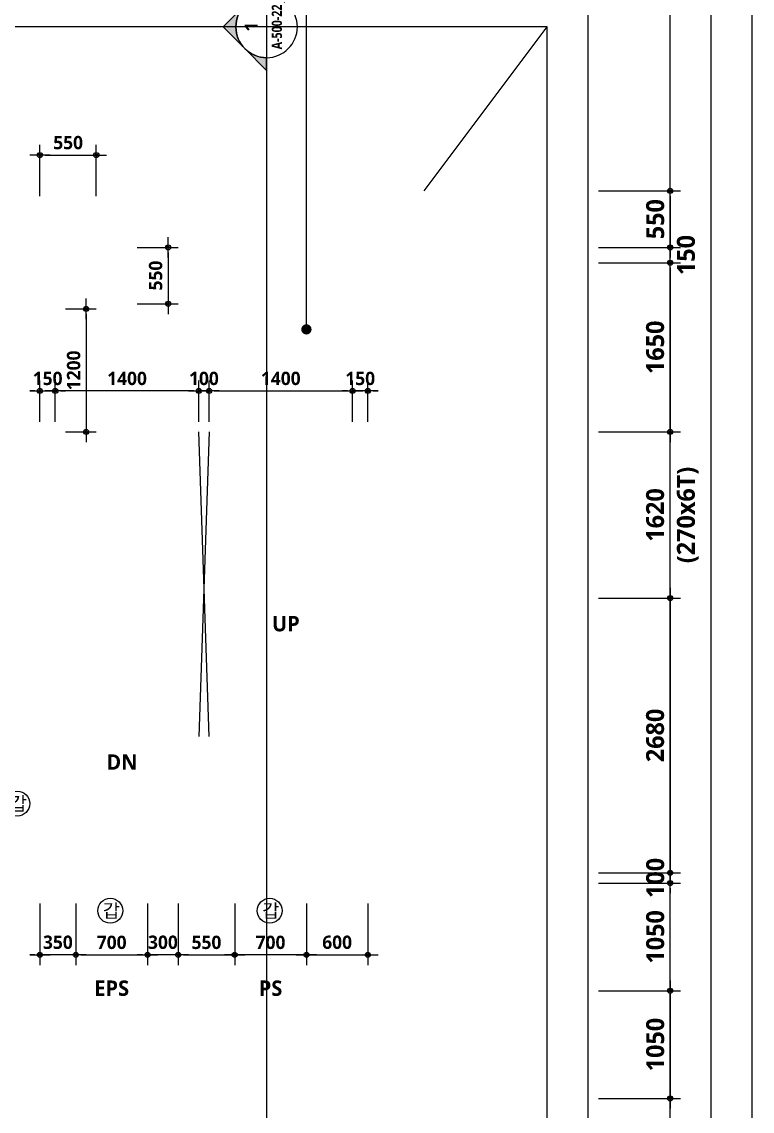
# Model space of a CAD drawing. Header units: millimetres. Extents: x -12482 to 126000, y 0 to 220200.
# Drawn here: x 59923 to 67050, y 71525 to 82150 of the extents above; entities that cross this region are included whole.
import ezdxf
from ezdxf.enums import TextEntityAlignment as Align

# ---------------------------------------------------------------- set-up
doc = ezdxf.new("R2010")
doc.units = ezdxf.units.MM
doc.header["$LTSCALE"] = 60
doc.linetypes.add('CEN', pattern=[62, 60, -1, 0, -1])
doc.layers.get('Defpoints').update_dxf_attribs({"color": 153})
for name, color, linetype in [('A-ANNO-DIM', 4, 'Continuous'), ('A-ANNO-SYMB', 7, 'Continuous'), ('A-ANNO-TEXT1', 7, 'Continuous'), ('A-ANNO-TITL', 7, 'Continuous'), ('A-FLOR-OPEN-BELO', 6, 'CEN'), ('A-ST-AXIS-DIM', 7, 'Continuous'), ('AA-MKXS', 3, 'Continuous'), ('AA-MKXX', 3, 'Continuous')]:
    doc.layers.add(name, color=color, linetype=linetype)
for name, color, linetype, plot in [('Defpoint', 161, 'Continuous', False), ('G(그리드1)', 185, 'Continuous', False), ('G(그리드2)', 235, 'Continuous', False)]:
    doc.layers.add(name, color=color, linetype=linetype, plot=plot)
doc.styles.add('2020음성 1차', font='NanumGothicBold.ttf')
doc.styles.add('SAMOO', font='romans.shx', dxfattribs={"bigfont": 'whgtxt.shx'})
doc.styles.add('SH_진천_나눔', font='')
doc.styles.get('SH_진천_나눔').set_extended_font_data('NanumGothic', bold=True)
doc.dimstyles.new('SHP 50', dxfattribs={"dimscale": 50, "dimtxt": 3.5, "dimasz": 1, "dimexe": 2, "dimexo": 2, "dimgap": 1, "dimtad": 1, "dimdec": 0, "dimzin": 0, "dimdsep": 46, "dimtxsty": 'SH_진천_나눔', "dimblk": 'DIMDOT', "dimcen": 0.09, "dimclrd": 256, "dimclre": 256, "dimclrt": 3, "dimadec": 0, "dimazin": 1, "dimtfac": 1, "dimtdec": 0, "dimtix": 1, "dimtmove": 2, "dimatfit": 0, "dimldrblk": 'DIMDOT', "dimfxl": 1, "dimtolj": 1, "dimtzin": 0, "dimlwd": -1, "dimlwe": -1, "dimarcsym": 0})
doc.dimstyles.new('SHP 50내부', dxfattribs={"dimscale": 50, "dimtxt": 2.6, "dimasz": 1, "dimexe": 2, "dimexo": 2, "dimgap": 1, "dimtad": 1, "dimdec": 0, "dimzin": 0, "dimdsep": 46, "dimtxsty": '2020음성 1차', "dimblk": 'DIMDOT', "dimcen": 0.09, "dimclrd": 256, "dimclre": 256, "dimclrt": 3, "dimadec": 0, "dimazin": 1, "dimtfac": 1, "dimtdec": 0, "dimtix": 1, "dimtmove": 2, "dimatfit": 0, "dimldrblk": 'DIMDOT', "dimfxl": 1, "dimtolj": 1, "dimtzin": 0, "dimlwd": -1, "dimlwe": -1, "dimarcsym": 0})

# ---------------------------------------------------------------- blocks, each defined once
blk = doc.blocks.new('DIMDOT')
at = {"color": 0}
blk.add_line((-2, 0), (2, 0), dxfattribs=at)
for radius in [0.5, 0.25]:
    blk.add_circle((0, 0), radius, dxfattribs=at)
blk = doc.blocks.new('*D18126')
at = {"layer": 'A-ANNO-DIM'}
for p, q in [((61650, 78250), (61650, 78650)), ((61750, 78250), (61750, 78650)), ((61600, 78550), (61550, 78550)), ((61650, 78550), (61750, 78550)), ((61800, 78550), (61850, 78550))]:
    blk.add_line(p, q, dxfattribs=at)
at = {"layer": 'Defpoints', "color": 0}
for p in [(61750, 78550), (61650, 78150), (61750, 78150)]:
    blk.add_point(p, dxfattribs=at)
at = {"layer": 'A-ANNO-DIM', "linetype": 'ByBlock', "xscale": 50, "yscale": 50, "zscale": 50}
blk.add_blockref('DIMDOT', (61650, 78550), dxfattribs=at)
at = {"layer": 'A-ANNO-DIM', "linetype": 'ByBlock', "xscale": 50, "yscale": 50, "zscale": 50, "rotation": 180}
blk.add_blockref('DIMDOT', (61750, 78550), dxfattribs=at)
at = {"layer": 'A-ANNO-DIM', "color": 3, "insert": (61700, 78671), "char_height": 130, "attachment_point": 5, "style": '2020음성 1차'}
blk.add_mtext('\\A1;100', dxfattribs=at)
blk = doc.blocks.new('*D18127')
at = {"layer": 'A-ANNO-DIM'}
for p, q in [((60250, 78250), (60250, 78650)), ((61650, 78250), (61650, 78650)), ((61600, 78550), (60300, 78550))]:
    blk.add_line(p, q, dxfattribs=at)
at = {"layer": 'Defpoints', "color": 0}
for p in [(60250, 78550), (60250, 78150), (61650, 78150)]:
    blk.add_point(p, dxfattribs=at)
at = {"layer": 'A-ANNO-DIM', "linetype": 'ByBlock', "xscale": 50, "yscale": 50, "zscale": 50, "rotation": 180}
blk.add_blockref('DIMDOT', (60250, 78550), dxfattribs=at)
at = {"layer": 'A-ANNO-DIM', "linetype": 'ByBlock', "xscale": 50, "yscale": 50, "zscale": 50}
blk.add_blockref('DIMDOT', (61650, 78550), dxfattribs=at)
at = {"layer": 'A-ANNO-DIM', "color": 3, "insert": (60950, 78671), "char_height": 130, "attachment_point": 5, "style": '2020음성 1차'}
blk.add_mtext('\\A1;1400', dxfattribs=at)
blk = doc.blocks.new('*D18128')
at = {"layer": 'A-ANNO-DIM'}
for p, q in [((60100, 78250), (60100, 78650)), ((60250, 78250), (60250, 78650)), ((60050, 78550), (60000, 78550)), ((60100, 78550), (60250, 78550)), ((60300, 78550), (60350, 78550))]:
    blk.add_line(p, q, dxfattribs=at)
at = {"layer": 'Defpoints', "color": 0}
for p in [(60250, 78550), (60100, 78150), (60250, 78150)]:
    blk.add_point(p, dxfattribs=at)
at = {"layer": 'A-ANNO-DIM', "linetype": 'ByBlock', "xscale": 50, "yscale": 50, "zscale": 50}
blk.add_blockref('DIMDOT', (60100, 78550), dxfattribs=at)
at = {"layer": 'A-ANNO-DIM', "linetype": 'ByBlock', "xscale": 50, "yscale": 50, "zscale": 50, "rotation": 180}
blk.add_blockref('DIMDOT', (60250, 78550), dxfattribs=at)
at = {"layer": 'A-ANNO-DIM', "color": 3, "insert": (60175, 78671), "char_height": 130, "attachment_point": 5, "style": '2020음성 1차'}
blk.add_mtext('\\A1;150', dxfattribs=at)
blk = doc.blocks.new('*D18129')
at = {"layer": 'A-ANNO-DIM'}
for p, q in [((61750, 78250), (61750, 78650)), ((63150, 78250), (63150, 78650)), ((61800, 78550), (63100, 78550))]:
    blk.add_line(p, q, dxfattribs=at)
at = {"layer": 'Defpoints', "color": 0}
for p in [(63150, 78550), (61750, 78150), (63150, 78150)]:
    blk.add_point(p, dxfattribs=at)
at = {"layer": 'A-ANNO-DIM', "linetype": 'ByBlock', "xscale": 50, "yscale": 50, "zscale": 50, "rotation": 180}
blk.add_blockref('DIMDOT', (61750, 78550), dxfattribs=at)
at = {"layer": 'A-ANNO-DIM', "linetype": 'ByBlock', "xscale": 50, "yscale": 50, "zscale": 50}
blk.add_blockref('DIMDOT', (63150, 78550), dxfattribs=at)
at = {"layer": 'A-ANNO-DIM', "color": 3, "insert": (62450, 78671), "char_height": 130, "attachment_point": 5, "style": '2020음성 1차'}
blk.add_mtext('\\A1;1400', dxfattribs=at)
blk = doc.blocks.new('*D18130')
at = {"layer": 'A-ANNO-DIM'}
for p, q in [((63150, 78250), (63150, 78650)), ((63300, 78250), (63300, 78650)), ((63100, 78550), (63050, 78550)), ((63300, 78550), (63150, 78550)), ((63350, 78550), (63400, 78550))]:
    blk.add_line(p, q, dxfattribs=at)
at = {"layer": 'Defpoints', "color": 0}
for p in [(63150, 78550), (63150, 78150), (63300, 78150)]:
    blk.add_point(p, dxfattribs=at)
at = {"layer": 'A-ANNO-DIM', "linetype": 'ByBlock', "xscale": 50, "yscale": 50, "zscale": 50}
blk.add_blockref('DIMDOT', (63150, 78550), dxfattribs=at)
at = {"layer": 'A-ANNO-DIM', "linetype": 'ByBlock', "xscale": 50, "yscale": 50, "zscale": 50, "rotation": 180}
blk.add_blockref('DIMDOT', (63300, 78550), dxfattribs=at)
at = {"layer": 'A-ANNO-DIM', "color": 3, "insert": (63225, 78671), "char_height": 130, "attachment_point": 5, "style": '2020음성 1차'}
blk.add_mtext('\\A1;150', dxfattribs=at)
blk = doc.blocks.new('*D18131')
at = {"layer": 'A-ANNO-DIM'}
for p, q in [((61050, 79950), (61450, 79950)), ((61350, 79900), (61350, 79450)), ((61050, 79400), (61450, 79400))]:
    blk.add_line(p, q, dxfattribs=at)
at = {"layer": 'Defpoints', "color": 0}
for p in [(60950, 79950), (60950, 79400), (61350, 79400)]:
    blk.add_point(p, dxfattribs=at)
at = {"layer": 'A-ANNO-DIM', "linetype": 'ByBlock', "xscale": 50, "yscale": 50, "zscale": 50}
for p, rotation in [((61350, 79950), 90), ((61350, 79400), 270)]:
    blk.add_blockref('DIMDOT', p, dxfattribs=dict(at, rotation=rotation))
at = {"layer": 'A-ANNO-DIM', "color": 3, "insert": (61229, 79675), "char_height": 130, "attachment_point": 5, "rotation": 90, "style": '2020음성 1차'}
blk.add_mtext('\\A1;550', dxfattribs=at)
blk = doc.blocks.new('*D18132')
at = {"layer": 'A-ANNO-DIM'}
for p, q in [((60100, 80450), (60100, 80950)), ((60650, 80450), (60650, 80950)), ((60150, 80850), (60600, 80850))]:
    blk.add_line(p, q, dxfattribs=at)
at = {"layer": 'Defpoints', "color": 0}
for p in [(60650, 80850), (60100, 80350), (60650, 80350)]:
    blk.add_point(p, dxfattribs=at)
at = {"layer": 'A-ANNO-DIM', "linetype": 'ByBlock', "xscale": 50, "yscale": 50, "zscale": 50, "rotation": 180}
blk.add_blockref('DIMDOT', (60100, 80850), dxfattribs=at)
at = {"layer": 'A-ANNO-DIM', "linetype": 'ByBlock', "xscale": 50, "yscale": 50, "zscale": 50}
blk.add_blockref('DIMDOT', (60650, 80850), dxfattribs=at)
at = {"layer": 'A-ANNO-DIM', "color": 3, "insert": (60375, 80971), "char_height": 130, "attachment_point": 5, "style": '2020음성 1차'}
blk.add_mtext('\\A1;550', dxfattribs=at)
blk = doc.blocks.new('갑종 TEXT100')
at = {"layer": 'A-ANNO-SYMB'}
blk.add_circle((0, 0), 243, dxfattribs=at)
at = {"layer": 'A-ANNO-TITL', "style": '2020음성 1차'}
blk.add_text('갑 ', height=266.7, dxfattribs=at).set_placement((67, 0), align=Align.MIDDLE_CENTER)
blk = doc.blocks.new('*D18160')
at = {"layer": 'A-ST-AXIS-DIM'}
for p, q in [((66250, 80000), (66250, 80050)), ((65550, 79950), (66350, 79950)), ((66250, 79800), (66250, 79950)), ((65550, 79800), (66350, 79800)), ((66250, 79750), (66250, 79700))]:
    blk.add_line(p, q, dxfattribs=at)
at = {"layer": 'Defpoints', "color": 0}
for p in [(65450, 79950), (66250, 79950), (65450, 79800)]:
    blk.add_point(p, dxfattribs=at)
at = {"layer": 'A-ST-AXIS-DIM', "linetype": 'ByBlock', "xscale": 50, "yscale": 50, "zscale": 50}
for p, rotation in [((66250, 79950), 270), ((66250, 79800), 90)]:
    blk.add_blockref('DIMDOT', p, dxfattribs=dict(at, rotation=rotation))
at = {"layer": 'A-ST-AXIS-DIM', "color": 3, "insert": (66404, 79875), "char_height": 175, "attachment_point": 5, "rotation": 90, "style": 'SH_진천_나눔'}
blk.add_mtext('\\A1;150', dxfattribs=at)
blk = doc.blocks.new('*D18161')
at = {"layer": 'A-ST-AXIS-DIM'}
for p, q in [((65550, 76530), (66350, 76530)), ((66250, 76480), (66250, 73900)), ((65550, 73850), (66350, 73850))]:
    blk.add_line(p, q, dxfattribs=at)
at = {"layer": 'Defpoints', "color": 0}
for p in [(65450, 76530), (65450, 73850), (66250, 73850)]:
    blk.add_point(p, dxfattribs=at)
at = {"layer": 'A-ST-AXIS-DIM', "linetype": 'ByBlock', "xscale": 50, "yscale": 50, "zscale": 50}
for p, rotation in [((66250, 76530), 90), ((66250, 73850), 270)]:
    blk.add_blockref('DIMDOT', p, dxfattribs=dict(at, rotation=rotation))
at = {"layer": 'A-ST-AXIS-DIM', "color": 3, "insert": (66103, 75190), "char_height": 175, "attachment_point": 5, "rotation": 90, "style": 'SH_진천_나눔'}
blk.add_mtext('\\A1;2680', dxfattribs=at)
blk = doc.blocks.new('*D18162')
at = {"layer": 'A-ST-AXIS-DIM'}
for p, q in [((66250, 73900), (66250, 73950)), ((65550, 73850), (66350, 73850)), ((66250, 73750), (66250, 73850)), ((65550, 73750), (66350, 73750)), ((66250, 73700), (66250, 73650))]:
    blk.add_line(p, q, dxfattribs=at)
at = {"layer": 'Defpoints', "color": 0}
for p in [(65450, 73850), (66250, 73850), (65450, 73750)]:
    blk.add_point(p, dxfattribs=at)
at = {"layer": 'A-ST-AXIS-DIM', "linetype": 'ByBlock', "xscale": 50, "yscale": 50, "zscale": 50}
for p, rotation in [((66250, 73850), 270), ((66250, 73750), 90)]:
    blk.add_blockref('DIMDOT', p, dxfattribs=dict(at, rotation=rotation))
at = {"layer": 'A-ST-AXIS-DIM', "color": 3, "insert": (66104, 73800), "char_height": 175, "attachment_point": 5, "rotation": 90, "style": 'SH_진천_나눔'}
blk.add_mtext('\\A1;100', dxfattribs=at)
blk = doc.blocks.new('*D18163')
at = {"layer": 'A-ST-AXIS-DIM'}
for p, q in [((65550, 80500), (66350, 80500)), ((66250, 80450), (66250, 80000)), ((65550, 79950), (66350, 79950))]:
    blk.add_line(p, q, dxfattribs=at)
at = {"layer": 'Defpoints', "color": 0}
for p in [(65450, 80500), (65450, 79950), (66250, 79950)]:
    blk.add_point(p, dxfattribs=at)
at = {"layer": 'A-ST-AXIS-DIM', "linetype": 'ByBlock', "xscale": 50, "yscale": 50, "zscale": 50}
for p, rotation in [((66250, 80500), 90), ((66250, 79950), 270)]:
    blk.add_blockref('DIMDOT', p, dxfattribs=dict(at, rotation=rotation))
at = {"layer": 'A-ST-AXIS-DIM', "color": 3, "insert": (66104, 80225), "char_height": 175, "attachment_point": 5, "rotation": 90, "style": 'SH_진천_나눔'}
blk.add_mtext('\\A1;550', dxfattribs=at)
blk = doc.blocks.new('*D18164')
at = {"layer": 'A-ST-AXIS-DIM'}
for p, q in [((65550, 72700), (66350, 72700)), ((66250, 72650), (66250, 71700)), ((65550, 71650), (66350, 71650))]:
    blk.add_line(p, q, dxfattribs=at)
at = {"layer": 'Defpoints', "color": 0}
for p in [(65450, 72700), (65450, 71650), (66250, 71650)]:
    blk.add_point(p, dxfattribs=at)
at = {"layer": 'A-ST-AXIS-DIM', "linetype": 'ByBlock', "xscale": 50, "yscale": 50, "zscale": 50}
for p, rotation in [((66250, 72700), 90), ((66250, 71650), 270)]:
    blk.add_blockref('DIMDOT', p, dxfattribs=dict(at, rotation=rotation))
at = {"layer": 'A-ST-AXIS-DIM', "color": 3, "insert": (66104, 72175), "char_height": 175, "attachment_point": 5, "rotation": 90, "style": 'SH_진천_나눔'}
blk.add_mtext('\\A1;1050', dxfattribs=at)
blk = doc.blocks.new('*D18165')
at = {"layer": 'A-ST-AXIS-DIM'}
for p, q in [((65550, 71650), (66350, 71650)), ((66250, 68050), (66250, 71600)), ((65550, 68000), (66350, 68000))]:
    blk.add_line(p, q, dxfattribs=at)
at = {"layer": 'Defpoints', "color": 0}
for p in [(65450, 71650), (66250, 71650), (65450, 68000)]:
    blk.add_point(p, dxfattribs=at)
at = {"layer": 'A-ST-AXIS-DIM', "linetype": 'ByBlock', "xscale": 50, "yscale": 50, "zscale": 50}
for p, rotation in [((66250, 71650), 90), ((66250, 68000), 270)]:
    blk.add_blockref('DIMDOT', p, dxfattribs=dict(at, rotation=rotation))
at = {"layer": 'A-ST-AXIS-DIM', "color": 3, "insert": (66103, 69825), "char_height": 175, "attachment_point": 5, "rotation": 90, "style": 'SH_진천_나눔'}
blk.add_mtext('\\A1;3650', dxfattribs=at)
blk = doc.blocks.new('*D18166')
at = {"layer": 'A-ST-AXIS-DIM'}
for p, q in [((65550, 78150), (66350, 78150)), ((66250, 76580), (66250, 78100)), ((65550, 76530), (66350, 76530))]:
    blk.add_line(p, q, dxfattribs=at)
at = {"layer": 'Defpoints', "color": 0}
for p in [(65450, 78150), (66250, 78150), (65450, 76530)]:
    blk.add_point(p, dxfattribs=at)
at = {"layer": 'A-ST-AXIS-DIM', "linetype": 'ByBlock', "xscale": 50, "yscale": 50, "zscale": 50}
for p, rotation in [((66250, 78150), 90), ((66250, 76530), 270)]:
    blk.add_blockref('DIMDOT', p, dxfattribs=dict(at, rotation=rotation))
at = {"layer": 'A-ST-AXIS-DIM', "color": 3, "char_height": 175, "attachment_point": 5, "rotation": 90, "style": 'SH_진천_나눔'}
for s, insert in [('\\A1;(270x6T)', (66422, 77340)), ('\\A1;1620', (66103, 77340))]:
    blk.add_mtext(s, dxfattribs=dict(at, insert=insert))
blk = doc.blocks.new('*D18168')
at = {"layer": 'A-ANNO-DIM'}
for p, q in [((60350, 79350), (60650, 79350)), ((60550, 79300), (60550, 78200)), ((60350, 78150), (60650, 78150))]:
    blk.add_line(p, q, dxfattribs=at)
at = {"layer": 'Defpoints', "color": 0}
for p in [(60250, 79350), (60250, 78150), (60550, 78150)]:
    blk.add_point(p, dxfattribs=at)
at = {"layer": 'A-ANNO-DIM', "linetype": 'ByBlock', "xscale": 50, "yscale": 50, "zscale": 50}
for p, rotation in [((60550, 79350), 90), ((60550, 78150), 270)]:
    blk.add_blockref('DIMDOT', p, dxfattribs=dict(at, rotation=rotation))
at = {"layer": 'A-ANNO-DIM', "color": 3, "insert": (60429, 78750), "char_height": 130, "attachment_point": 5, "rotation": 90, "style": '2020음성 1차'}
blk.add_mtext('\\A1;1200', dxfattribs=at)
blk = doc.blocks.new('*D18229')
at = {"layer": 'A-ST-AXIS-DIM'}
for p, q in [((65550, 73750), (66350, 73750)), ((66250, 72750), (66250, 73700)), ((65550, 72700), (66350, 72700))]:
    blk.add_line(p, q, dxfattribs=at)
at = {"layer": 'Defpoints', "color": 0}
for p in [(65450, 73750), (66250, 73750), (65450, 72700)]:
    blk.add_point(p, dxfattribs=at)
at = {"layer": 'A-ST-AXIS-DIM', "linetype": 'ByBlock', "xscale": 50, "yscale": 50, "zscale": 50}
for p, rotation in [((66250, 73750), 90), ((66250, 72700), 270)]:
    blk.add_blockref('DIMDOT', p, dxfattribs=dict(at, rotation=rotation))
at = {"layer": 'A-ST-AXIS-DIM', "color": 3, "insert": (66104, 73225), "char_height": 175, "attachment_point": 5, "rotation": 90, "style": 'SH_진천_나눔'}
blk.add_mtext('\\A1;1050', dxfattribs=at)
blk = doc.blocks.new('*D18381')
at = {"layer": 'A-ST-AXIS-DIM'}
for p, q in [((65550, 79800), (66350, 79800)), ((66250, 79750), (66250, 78200)), ((65550, 78150), (66350, 78150))]:
    blk.add_line(p, q, dxfattribs=at)
at = {"layer": 'Defpoints', "color": 0}
for p in [(65450, 79800), (65450, 78150), (66250, 78150)]:
    blk.add_point(p, dxfattribs=at)
at = {"layer": 'A-ST-AXIS-DIM', "linetype": 'ByBlock', "xscale": 50, "yscale": 50, "zscale": 50}
for p, rotation in [((66250, 79800), 90), ((66250, 78150), 270)]:
    blk.add_blockref('DIMDOT', p, dxfattribs=dict(at, rotation=rotation))
at = {"layer": 'A-ST-AXIS-DIM', "color": 3, "insert": (66103, 78975), "char_height": 175, "attachment_point": 5, "rotation": 90, "style": 'SH_진천_나눔'}
blk.add_mtext('\\A1;1650', dxfattribs=at)
blk = doc.blocks.new('*U15082')
at = {"layer": 'AA-MKXX', "linetype": 'CEN', "ltscale": 300}
blk.add_line((900, 0), (48000, 0), dxfattribs=at)
blk = doc.blocks.new('*D20754')
at = {"layer": 'A-ANNO-DIM'}
for p, q in [((61450, 73550), (61450, 72950)), ((62000, 73550), (62000, 72950)), ((61500, 73050), (61950, 73050))]:
    blk.add_line(p, q, dxfattribs=at)
at = {"layer": 'Defpoints', "color": 0}
for p in [(61450, 73650), (62000, 73650), (62000, 73050)]:
    blk.add_point(p, dxfattribs=at)
at = {"layer": 'A-ANNO-DIM', "linetype": 'ByBlock', "xscale": 50, "yscale": 50, "zscale": 50, "rotation": 180}
blk.add_blockref('DIMDOT', (61450, 73050), dxfattribs=at)
at = {"layer": 'A-ANNO-DIM', "linetype": 'ByBlock', "xscale": 50, "yscale": 50, "zscale": 50}
blk.add_blockref('DIMDOT', (62000, 73050), dxfattribs=at)
at = {"layer": 'A-ANNO-DIM', "color": 3, "insert": (61725, 73171), "char_height": 130, "attachment_point": 5, "style": '2020음성 1차'}
blk.add_mtext('\\A1;550', dxfattribs=at)
blk = doc.blocks.new('*D20755')
at = {"layer": 'A-ANNO-DIM'}
for p, q in [((62000, 73550), (62000, 72950)), ((62700, 73550), (62700, 72950)), ((62650, 73050), (62050, 73050))]:
    blk.add_line(p, q, dxfattribs=at)
at = {"layer": 'Defpoints', "color": 0}
for p in [(62000, 73650), (62700, 73650), (62000, 73050)]:
    blk.add_point(p, dxfattribs=at)
at = {"layer": 'A-ANNO-DIM', "linetype": 'ByBlock', "xscale": 50, "yscale": 50, "zscale": 50, "rotation": 180}
blk.add_blockref('DIMDOT', (62000, 73050), dxfattribs=at)
at = {"layer": 'A-ANNO-DIM', "linetype": 'ByBlock', "xscale": 50, "yscale": 50, "zscale": 50}
blk.add_blockref('DIMDOT', (62700, 73050), dxfattribs=at)
at = {"layer": 'A-ANNO-DIM', "color": 3, "insert": (62350, 73171), "char_height": 130, "attachment_point": 5, "style": '2020음성 1차'}
blk.add_mtext('\\A1;700', dxfattribs=at)
blk = doc.blocks.new('*D20756')
at = {"layer": 'A-ANNO-DIM'}
for p, q in [((61150, 73550), (61150, 72950)), ((61450, 73550), (61450, 72950)), ((61100, 73050), (61050, 73050)), ((61450, 73050), (61150, 73050)), ((61500, 73050), (61550, 73050))]:
    blk.add_line(p, q, dxfattribs=at)
at = {"layer": 'Defpoints', "color": 0}
for p in [(61150, 73650), (61450, 73650), (61150, 73050)]:
    blk.add_point(p, dxfattribs=at)
at = {"layer": 'A-ANNO-DIM', "linetype": 'ByBlock', "xscale": 50, "yscale": 50, "zscale": 50}
blk.add_blockref('DIMDOT', (61150, 73050), dxfattribs=at)
at = {"layer": 'A-ANNO-DIM', "linetype": 'ByBlock', "xscale": 50, "yscale": 50, "zscale": 50, "rotation": 180}
blk.add_blockref('DIMDOT', (61450, 73050), dxfattribs=at)
at = {"layer": 'A-ANNO-DIM', "color": 3, "insert": (61300, 73172), "char_height": 130, "attachment_point": 5, "style": '2020음성 1차'}
blk.add_mtext('\\A1;300', dxfattribs=at)
blk = doc.blocks.new('*D20757')
at = {"layer": 'A-ANNO-DIM'}
for p, q in [((60450, 73550), (60450, 72950)), ((61150, 73550), (61150, 72950)), ((60500, 73050), (61100, 73050))]:
    blk.add_line(p, q, dxfattribs=at)
at = {"layer": 'Defpoints', "color": 0}
for p in [(60450, 73650), (61150, 73650), (61150, 73050)]:
    blk.add_point(p, dxfattribs=at)
at = {"layer": 'A-ANNO-DIM', "linetype": 'ByBlock', "xscale": 50, "yscale": 50, "zscale": 50, "rotation": 180}
blk.add_blockref('DIMDOT', (60450, 73050), dxfattribs=at)
at = {"layer": 'A-ANNO-DIM', "linetype": 'ByBlock', "xscale": 50, "yscale": 50, "zscale": 50}
blk.add_blockref('DIMDOT', (61150, 73050), dxfattribs=at)
at = {"layer": 'A-ANNO-DIM', "color": 3, "insert": (60800, 73171), "char_height": 130, "attachment_point": 5, "style": '2020음성 1차'}
blk.add_mtext('\\A1;700', dxfattribs=at)
blk = doc.blocks.new('*D20758')
at = {"layer": 'A-ANNO-DIM'}
for p, q in [((60100, 73550), (60100, 72950)), ((60450, 73550), (60450, 72950)), ((60050, 73050), (60000, 73050)), ((60450, 73050), (60100, 73050)), ((60500, 73050), (60550, 73050))]:
    blk.add_line(p, q, dxfattribs=at)
at = {"layer": 'Defpoints', "color": 0}
for p in [(60100, 73650), (60450, 73650), (60100, 73050)]:
    blk.add_point(p, dxfattribs=at)
at = {"layer": 'A-ANNO-DIM', "linetype": 'ByBlock', "xscale": 50, "yscale": 50, "zscale": 50}
blk.add_blockref('DIMDOT', (60100, 73050), dxfattribs=at)
at = {"layer": 'A-ANNO-DIM', "linetype": 'ByBlock', "xscale": 50, "yscale": 50, "zscale": 50, "rotation": 180}
blk.add_blockref('DIMDOT', (60450, 73050), dxfattribs=at)
at = {"layer": 'A-ANNO-DIM', "color": 3, "insert": (60275, 73172), "char_height": 130, "attachment_point": 5, "style": '2020음성 1차'}
blk.add_mtext('\\A1;350', dxfattribs=at)
blk = doc.blocks.new('*D20759')
at = {"layer": 'A-ANNO-DIM'}
for p, q in [((62700, 73550), (62700, 72950)), ((63300, 73550), (63300, 72950)), ((62750, 73050), (63250, 73050))]:
    blk.add_line(p, q, dxfattribs=at)
at = {"layer": 'Defpoints', "color": 0}
for p in [(62700, 73650), (63300, 73650), (63300, 73050)]:
    blk.add_point(p, dxfattribs=at)
at = {"layer": 'A-ANNO-DIM', "linetype": 'ByBlock', "xscale": 50, "yscale": 50, "zscale": 50, "rotation": 180}
blk.add_blockref('DIMDOT', (62700, 73050), dxfattribs=at)
at = {"layer": 'A-ANNO-DIM', "linetype": 'ByBlock', "xscale": 50, "yscale": 50, "zscale": 50}
blk.add_blockref('DIMDOT', (63300, 73050), dxfattribs=at)
at = {"layer": 'A-ANNO-DIM', "color": 3, "insert": (63000, 73172), "char_height": 130, "attachment_point": 5, "style": '2020음성 1차'}
blk.add_mtext('\\A1;600', dxfattribs=at)
blk = doc.blocks.new('*U15083')
at = {"layer": 'AA-MKXS'}
blk.add_hatch(color=3, dxfattribs=at).paths.add_polyline_path([(0, 8.49), (-4.24, 4.24, -0.414214), (4.24, 4.24)])
h = blk.add_hatch(color=3, dxfattribs=at)
h.paths.add_polyline_path([(-8.49, 0), (-6, 0, -0.198912), (-4.24, 4.24)])
h.paths.add_polyline_path([(6, 0), (8.49, 0), (4.24, 4.24, -0.198912)])
at = {"layer": 'AA-MKXS', "color": 3, "linetype": 'Continuous', "ltscale": 5}
blk.add_line((-6, 0), (6, 0), dxfattribs=at)
at = {"layer": 'AA-MKXS', "color": 3}
for points in [[(4.24, 4.24, 0.414214), (-4.24, 4.24), (0, 8.49)], [(-4.24, 4.24, 0.198912), (-6, 0), (-8.49, 0)], [(8.49, 0), (6, 0, 0.198912), (4.24, 4.24)]]:
    blk.add_lwpolyline(points, format="xyb", close=True, dxfattribs=at)
at = {"layer": 'AA-MKXS', "color": 3, "linetype": 'Continuous', "ltscale": 5}
blk.add_circle((0, 0), 6, dxfattribs=at)
at = {"layer": 'AA-MKXS', "style": 'SAMOO', "width": 0.85}
blk.add_attdef('ViewNUM', text='', height=2.5, dxfattribs=at).set_placement((0, 1), align=Align.BOTTOM_CENTER)
blk.add_attdef('SheetNUM', text='', height=2.5, dxfattribs=at).set_placement((0, -1), align=Align.TOP_CENTER)

msp = doc.modelspace()

# ---------------------------------------------------------------- linework, layer by layer
msp.add_lwpolyline([(62700, 79150), (62700, 82700)])
at = {"const_width": 50}
msp.add_lwpolyline([(62700, 79175, -1), (62700, 79125, -1)], format="xyb", close=True, dxfattribs=at)
at = {"layer": 'A-FLOR-OPEN-BELO'}
for p, q in [((61750, 78150), (61650, 75180)), ((61750, 75180), (61650, 78150))]:
    msp.add_line(p, q, dxfattribs=at)
at = {"layer": 'Defpoint'}
msp.add_line((63850, 80500), (65050, 82100), dxfattribs=at)
at = {"layer": 'G(그리드1)'}
for points in [[(67050, 84500), (56900, 84500), (56900, 64800), (67050, 64800)], [(66650, 84100), (57300, 84100), (57300, 65200), (66650, 65200)], [(66250, 83700), (57700, 83700), (57700, 65600), (66250, 65600)], [(65450, 82500), (58500, 82500), (58500, 66400), (65450, 66400)]]:
    msp.add_lwpolyline(points, close=True, dxfattribs=at)
at = {"layer": 'G(그리드2)'}
msp.add_lwpolyline([(65050, 82100), (58900, 82100), (58900, 66800), (65050, 66800)], close=True, dxfattribs=at)

# ---------------------------------------------------------------- block references
ref = msp.add_blockref('*U15083', (62311.5, 82100), dxfattribs=dict(xscale=-50, yscale=50, zscale=50, rotation=89.99999999999959))
ref.add_attrib('SheetNUM', 'A-500-22', dxfattribs={"layer": 'AA-MKXS', "height": 100, "rotation": 90, "style": '2020음성 1차', "width": 0.8}).set_placement((62361.5, 82100), align=Align.TOP_CENTER)
ref.add_attrib('ViewNUM', '1', dxfattribs={"layer": 'AA-MKXS', "height": 125, "rotation": 90, "style": '2020음성 1차'}).set_placement((62261.5, 82100), align=Align.BOTTOM_CENTER)
at = {"xscale": -0.3333333333333333, "yscale": 0.3333333333333333, "zscale": 0.3333333333333333, "rotation": 89.99999999999964}
msp.add_blockref('*U15082', (62311.5, 82400), dxfattribs=at)
at = {"xscale": 0.5, "yscale": 0.5, "zscale": 0.5}
for p in [(59878.3, 74525, 103000), (60785.9, 73480, 103000), (62341.5, 73480, 103000)]:
    msp.add_blockref('갑종 TEXT100', p, dxfattribs=at)

# ---------------------------------------------------------------- texts
at = {"layer": 'A-ANNO-TEXT1', "style": 'SH_진천_나눔'}
for s, p in [('UP', (62500, 76280)), ('DN', (60900, 74930)), ('EPS', (60800, 72725)), ('PS', (62350, 72725))]:
    msp.add_text(s, height=150, dxfattribs=at).set_placement(p, align=Align.MIDDLE_CENTER)

# ---------------------------------------------------------------- dimensions: what is measured, and where the dimension line sits
at = {"layer": 'A-ANNO-DIM'}
for base, p1, p2, angle, picture, middle in [((60650, 80850), (60100, 80350), (60650, 80350), 0, '*D18132', (60375, 80971.5)), ((61350, 79400), (60950, 79950), (60950, 79400), 90, '*D18131', (61228.5, 79675)), ((60550, 78150), (60250, 79350), (60250, 78150), 90, '*D18168', (60428.5, 78750)), ((60250, 78550), (61650, 78150), (60250, 78150), 180, '*D18127', (60950, 78671.3)), ((63150, 78550), (63300, 78150), (63150, 78150), 180, '*D18130', (63225, 78671.5)), ((60100, 73050), (60450, 73650), (60100, 73650), 180, '*D20758', (60275, 73171.7)), ((61150, 73050), (61450, 73650), (61150, 73650), 180, '*D20756', (61300, 73171.7)), ((62000, 73050), (62700, 73650), (62000, 73650), 180, '*D20755', (62350, 73171.3))]:
    dim = msp.add_linear_dim(base=base, p1=p1, p2=p2, angle=angle, dimstyle='SHP 50내부', override={"dimtxsty": '2020음성 1차', "dimldrblk": 'DIMDOT'}, dxfattribs=at)
    dim.commit()
    dim.dimension.update_dxf_attribs({"geometry": picture, "text_midpoint": middle})
for base, p1, p2, picture, middle in [((60250, 78550), (60100, 78150), (60250, 78150), '*D18128', (60175, 78671.5)), ((61750, 78550), (61650, 78150), (61750, 78150), '*D18126', (61700, 78671.3)), ((63150, 78550), (61750, 78150), (63150, 78150), '*D18129', (62450, 78671.3)), ((61150, 73050), (60450, 73650), (61150, 73650), '*D20757', (60800, 73171.3)), ((62000, 73050), (61450, 73650), (62000, 73650), '*D20754', (61725, 73171.5)), ((63300, 73050), (62700, 73650), (63300, 73650), '*D20759', (63000, 73171.7))]:
    dim = msp.add_linear_dim(base=base, p1=p1, p2=p2, dimstyle='SHP 50내부', override={"dimtxsty": '2020음성 1차', "dimldrblk": 'DIMDOT'}, dxfattribs=at)
    dim.commit()
    dim.dimension.update_dxf_attribs({"geometry": picture, "text_midpoint": middle})
at = {"layer": 'A-ST-AXIS-DIM'}
for base, p1, p2, angle, picture, middle in [((66250, 79950), (65450, 80500), (65450, 79950), 90, '*D18163', (66103.8, 80225)), ((66250, 78150), (65450, 79800), (65450, 78150), 90, '*D18381', (66103.4, 78975)), ((66250, 73850), (65450, 76530), (65450, 73850), 90, '*D18161', (66103.4, 75190)), ((66250, 73850), (65450, 73750), (65450, 73850), 270, '*D18162', (66104, 73800)), ((66250, 73750), (65450, 72700), (65450, 73750), 270, '*D18229', (66103.8, 73225)), ((66250, 71650), (65450, 72700), (65450, 71650), 90, '*D18164', (66103.8, 72175)), ((66250, 71650), (65450, 68000), (65450, 71650), 270, '*D18165', (66103.4, 69825))]:
    dim = msp.add_linear_dim(base=base, p1=p1, p2=p2, angle=angle, dimstyle='SHP 50', override={"dimtxsty": 'SH_진천_나눔', "dimldrblk": 'DIMDOT'}, dxfattribs=at)
    dim.commit()
    dim.dimension.update_dxf_attribs({"geometry": picture, "text_midpoint": middle})
dim = msp.add_linear_dim(base=(66250, 79950), p1=(65450, 79800), p2=(65450, 79950), angle=270, dimstyle='SHP 50', override={"dimtxsty": 'SH_진천_나눔', "dimldrblk": 'DIMDOT'}, dxfattribs=at)
dim.commit()
dim.dimension.update_dxf_attribs({"geometry": '*D18160', "text_midpoint": (66403.8, 79875), "dimtype": 160})
dim = msp.add_linear_dim(base=(66250, 78150), p1=(65450, 76530), p2=(65450, 78150), angle=270, text='<>\\X(270x6T)', dimstyle='SHP 50', override={"dimtxsty": 'SH_진천_나눔', "dimldrblk": 'DIMDOT'}, dxfattribs=at)
dim.commit()
dim.dimension.update_dxf_attribs({"geometry": '*D18166', "text_midpoint": (66250, 77340)})

doc.saveas('drawing.dxf')
